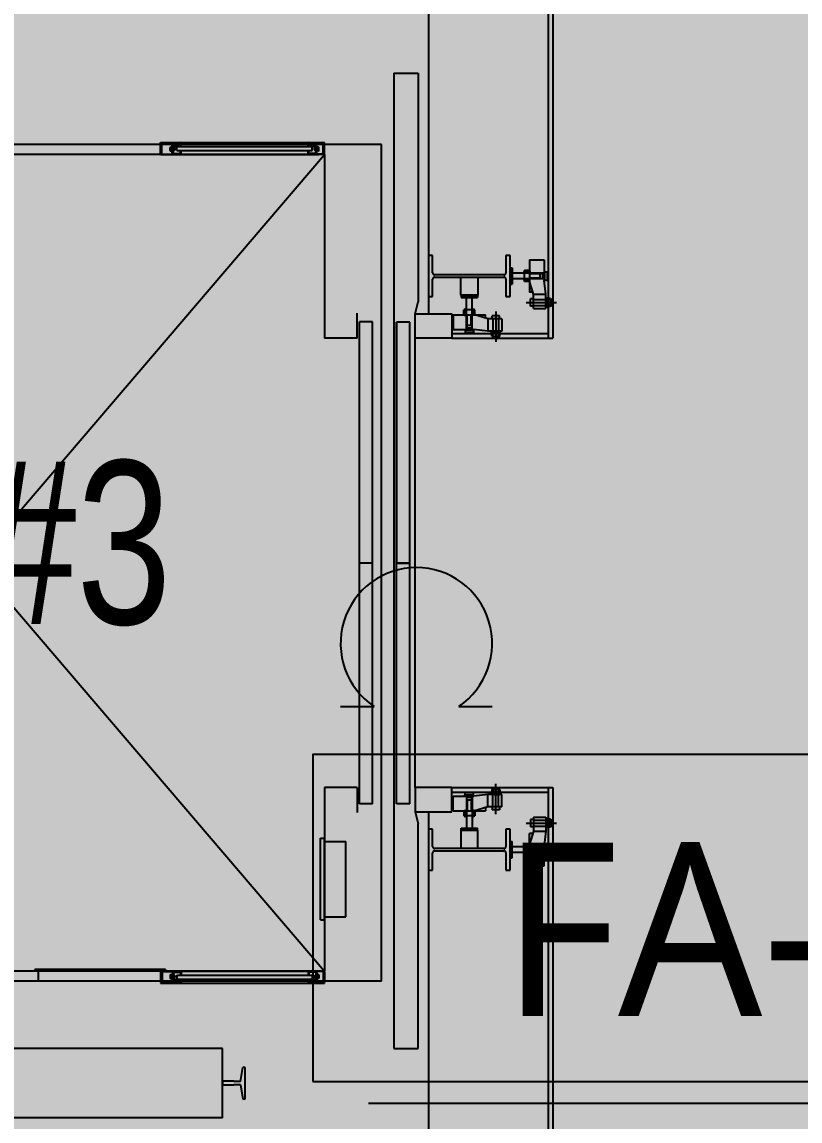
# Model space of a CAD drawing. Header units: millimetres. Extents: x 1710 to 94914, y 1329 to 63037.
# Drawn here: x 31785 to 33692, y 19452 to 22144 of the extents above; entities that cross this region are included whole.
import ezdxf
from ezdxf.enums import TextEntityAlignment as Align

# ---------------------------------------------------------------- set-up
doc = ezdxf.new("R2010")
doc.units = ezdxf.units.MM
doc.header["$LTSCALE"] = 120
for name, color, linetype in [('ARCH', 9, 'Continuous'), ('fire', 2, 'Continuous'), ('fire-l', 4, 'Continuous'), ('공사제외', 5, 'Continuous')]:
    doc.layers.add(name, color=color, linetype=linetype)
doc.styles.add('GHD', font='')
doc.styles.add('SUKWOO', font='malgun.ttf')
doc.styles.get('GHD').set_extended_font_data('Dotum')

# ---------------------------------------------------------------- blocks, each defined once
blk = doc.blocks.new('O')
at = {"layer": 'fire'}
for p, q in [((0, 0), (0.483, 0)), ((1.703, 0), (2.186, 0))]:
    blk.add_line(p, q, dxfattribs=at)
blk.add_arc((1.093, 0.907), 1.093, 303.9089, 236.0911, dxfattribs=at)

msp = doc.modelspace()

# ---------------------------------------------------------------- hatches: boundary and pattern name
at = {"layer": '공사제외', "linetype": 'Continuous'}
msp.add_hatch(color=253, dxfattribs=at).paths.add_polyline_path([(29881.3, 15782.9), (37839, 13368.2), (44770.1, 27040), (40481.3, 28562.8), (40462.9, 28694.2), (33086.3, 28694.2), (33086.3, 29394.2), (29881.3, 29394.2)])

# ---------------------------------------------------------------- linework, layer by layer
at = {"layer": 'ARCH', "color": 9}
for p, q in [((33074.3, 23519.2, 0), (33074.3, 21369.2, 0)), ((33086.3, 23519.2, 0), (33086.3, 21369.2, 0)), ((32781.3, 23459.2, 0), (32781.3, 21429.2, 0)), ((32696.3, 22019.2, 0), (32696.3, 19629.2, 0)), ((32696.3, 22019.2, 0), (32756.3, 22019.2, 0)), ((32756.3, 22019.2, 0), (32756.3, 21458.6, 0)), ((32666.3, 21844.2, 0), (31712.3, 21844.2, 0)), ((32124.7, 21849.2, 0), (32526.4, 21849.2, 0)), ((32124.7, 21847.7, 0), (32124.7, 21849.2, 0)), ((32124.7, 21847.7, 0), (32172.2, 21847.7, 0)), ((32124.7, 21821.7, 0), (32124.7, 21844.2, 0)), ((32124.7, 21844.2, 0), (32126.2, 21844.2, 0)), ((32124.7, 21844.2, 0), (32126.2, 21844.2, 0)), ((32126.2, 21821.7, 0), (32126.2, 21845.1, 0)), ((32127.8, 21822.7, 0), (32127.8, 21845.1, 0)), ((32128.8, 21846.1, 0), (32152.1, 21846.1, 0)), ((32148.3, 21829.4, 0), (32148.3, 21836.3, 0)), ((32149.1, 21837.4, 0), (32151.8, 21837.4, 0)), ((32151.8, 21827.8, 0), (32151.8, 21837.8, 0)), ((32153.1, 21837.8, 0), (32151.8, 21837.8, 0)), ((32153.1, 21823.3, 0), (32153.1, 21845.1, 0)), ((32154.7, 21823.3, 0), (32154.7, 21845.1, 0)), ((32156.3, 21824.8, 0), (32156.3, 21838.2, 0)), ((32156.3, 21824.8, 0), (32156.3, 21838.2, 0)), ((32157.3, 21840.8, 0), (32169.7, 21840.8, 0)), ((32157.3, 21839.2, 0), (32503.8, 21839.2, 0)), ((32164.7, 21829.2, 0), (32164.7, 21839.2, 0)), ((32169.7, 21839.2, 0), (32169.7, 21840.8, 0)), ((32173.2, 21839.2, 0), (32173.2, 21846.7, 0)), ((32174.7, 21839.2, 0), (32174.7, 21846.7, 0)), ((32486.4, 21839.2, 0), (32486.4, 21846.7, 0)), ((32487.9, 21839.2, 0), (32487.9, 21846.7, 0)), ((32526.4, 21847.7, 0), (32488.9, 21847.7, 0)), ((32491.4, 21839.2, 0), (32491.4, 21840.8, 0)), ((32503.8, 21840.8, 0), (32491.4, 21840.8, 0)), ((32496.4, 21829.2, 0), (32496.4, 21839.2, 0)), ((32504.8, 21824.8, 0), (32504.8, 21838.2, 0)), ((32504.8, 21824.8, 0), (32504.8, 21838.2, 0)), ((32506.4, 21823.3, 0), (32506.4, 21845.1, 0)), ((32508, 21823.3, 0), (32508, 21845.1, 0)), ((32508, 21837.8, 0), (32509.3, 21837.8, 0)), ((32522.3, 21846.1, 0), (32509, 21846.1, 0)), ((32509.3, 21827.8, 0), (32509.3, 21837.8, 0)), ((32512, 21837.4, 0), (32509.3, 21837.4, 0)), ((32512.8, 21829.4, 0), (32512.8, 21836.3, 0)), ((32523.3, 21822.7, 0), (32523.3, 21845.1, 0)), ((32524.9, 21821.7, 0), (32524.9, 21845.1, 0)), ((32526.4, 21844.2, 0), (32524.9, 21844.2, 0)), ((32526.4, 21847.7, 0), (32526.4, 21849.2, 0)), ((32526.4, 21821.7, 0), (32526.4, 21844.2, 0)), ((32666.3, 19794.2, 0), (32666.3, 21844.2, 0)), ((30824.3, 19829.2, 0), (32526.3, 21819.2, 0)), ((32526.3, 21819.2, 0), (31709.8, 21819.2, 0)), ((32126.2, 21822.7, 0), (32127.8, 21822.7, 0)), ((32127.2, 21820.7, 0), (32172.2, 21820.7, 0)), ((32127.2, 21819.2, 0), (32512.6, 21819.2, 0)), ((32151.8, 21835.1, 0), (32149.1, 21835.1, 0)), ((32151.8, 21830.5, 0), (32149.1, 21830.5, 0)), ((32149.1, 21828.2, 0), (32151.8, 21828.2, 0)), ((32153.1, 21832.8, 0), (32151.8, 21834, 0)), ((32153.1, 21831.6, 0), (32151.8, 21832.8, 0)), ((32153.1, 21827.8, 0), (32151.8, 21827.8, 0)), ((32156.3, 21824.8, 0), (32154.7, 21824.8, 0)), ((32155.7, 21822.3, 0), (32171.7, 21822.3, 0)), ((32158.6, 21835.3, 0), (32156.3, 21835.3, 0)), ((32159.4, 21834.5, 0), (32156.3, 21834.5, 0)), ((32159.4, 21831.1, 0), (32156.3, 21831.1, 0)), ((32158.6, 21830.3, 0), (32156.3, 21830.3, 0)), ((32158.6, 21830.3, 0), (32158.6, 21835.3, 0)), ((32158.6, 21835.3, 0), (32159.4, 21834.5, 0)), ((32159.4, 21831.1, 0), (32158.6, 21830.3, 0)), ((32159.4, 21831.1, 0), (32159.4, 21834.5, 0)), ((32164.7, 21829.2, 0), (32496.4, 21829.2, 0)), ((32171.7, 21820.7, 0), (32171.7, 21822.3, 0)), ((32173.2, 21821.7, 0), (32173.2, 21829.2, 0)), ((32174.7, 21821.7, 0), (32174.7, 21829.2, 0)), ((32486.4, 21821.7, 0), (32486.4, 21829.2, 0)), ((32487.9, 21821.7, 0), (32487.9, 21829.2, 0)), ((32523.9, 21820.7, 0), (32488.9, 21820.7, 0)), ((32489.4, 21820.7, 0), (32489.4, 21822.3, 0)), ((32505.4, 21822.3, 0), (32489.4, 21822.3, 0)), ((32502.5, 21835.3, 0), (32501.7, 21834.5, 0)), ((32501.7, 21831.1, 0), (32501.7, 21834.5, 0)), ((32501.7, 21834.5, 0), (32504.8, 21834.5, 0)), ((32501.7, 21831.1, 0), (32504.8, 21831.1, 0)), ((32501.7, 21831.1, 0), (32502.5, 21830.3, 0)), ((32502.5, 21835.3, 0), (32504.8, 21835.3, 0)), ((32502.5, 21830.3, 0), (32502.5, 21835.3, 0)), ((32502.5, 21830.3, 0), (32504.8, 21830.3, 0)), ((32504.8, 21824.8, 0), (32506.4, 21824.8, 0)), ((32508, 21832.8, 0), (32509.3, 21834, 0)), ((32508, 21831.6, 0), (32509.3, 21832.8, 0)), ((32508, 21827.8, 0), (32509.3, 21827.8, 0)), ((32509.3, 21835.1, 0), (32512, 21835.1, 0)), ((32509.3, 21830.5, 0), (32512, 21830.5, 0)), ((32512, 21828.2, 0), (32509.3, 21828.2, 0)), ((32524.9, 21822.7, 0), (32523.3, 21822.7, 0)), ((32526.3, 21819.2, 0), (32526.3, 21369.2, 0)), ((30824.3, 21809.2, 0), (32526.3, 19819.2, 0)), ((32791.3, 21572, 0), (32781.3, 21572, 0)), ((32781.3, 21572, 0), (32781.3, 21472, 0)), ((32791.3, 21529.7, 0), (32791.3, 21572, 0)), ((32981.3, 21572, 0), (32971.3, 21572, 0)), ((32971.3, 21572, 0), (32971.3, 21529.7, 0)), ((32981.3, 21472, 0), (32981.3, 21572, 0)), ((32981.3, 21542, 0), (32986.3, 21542, 0)), ((32981.3, 21542, 0), (32981.3, 21502, 0)), ((32986.3, 21542, 0), (32986.3, 21502, 0)), ((33028.9, 21561.9, 0), (33028.9, 21482.1, 0)), ((33028.9, 21561.9, 0), (33064.9, 21561.9, 0)), ((33064.9, 21561.9, 0), (33064.9, 21510.5, 0)), ((32791.3, 21472, 0), (32791.3, 21514.2, 0)), ((32966.3, 21524.7, 0), (32796.3, 21524.7, 0)), ((32796.3, 21519.2, 0), (32966.3, 21519.2, 0)), ((32860.3, 21475.2, 0), (32860.3, 21519.2, 0)), ((32902.3, 21519.2, 0), (32902.3, 21475.2, 0)), ((32971.3, 21514.2, 0), (32971.3, 21472, 0)), ((33064.9, 21529, 0), (32986.3, 21529, 0)), ((32986.3, 21529, 0), (32986.3, 21515, 0)), ((33064.9, 21515, 0), (32986.3, 21515, 0)), ((33016.6, 21508.4, 0), (33016.6, 21535.6, 0)), ((33028.9, 21535.6, 0), (33016.6, 21535.6, 0)), ((33028.9, 21533.4, 0), (33016.6, 21533.4, 0)), ((33028.9, 21530.9, 0), (33016.6, 21530.9, 0)), ((33016.6, 21514.9, 0), (33016.6, 21509.4, 0)), ((33028.9, 21513.4, 0), (33016.6, 21513.4, 0)), ((33028.9, 21530.9, 0), (33020, 21530.9, 0)), ((33054.9, 21527, 0), (33028.8, 21527, 0)), ((33054.9, 21517, 0), (33028.8, 21517, 0)), ((33029.9, 21534.6, 0), (33028.9, 21534.6, 0)), ((33028.9, 21534.6, 0), (33028.9, 21529.6, 0)), ((33029.9, 21529.6, 0), (33028.9, 21529.6, 0)), ((33029.9, 21514.6, 0), (33028.9, 21514.6, 0)), ((33029.9, 21534.6, 0), (33029.9, 21529.6, 0)), ((33029.9, 21509.6, 0), (33029.9, 21514.6, 0)), ((33054.9, 21515.9, 0), (33054.9, 21527.9, 0)), ((33054.9, 21527.9, 0), (33061.9, 21527.9, 0)), ((33054.9, 21515.9, 0), (33061.9, 21515.9, 0)), ((33061.9, 21515.9, 0), (33061.9, 21527.9, 0)), ((33061.9, 21527.1, 0), (33064.9, 21527.1, 0)), ((33061.9, 21516.9, 0), (33064.9, 21516.9, 0)), ((33064.9, 21533.5, 0), (33066.9, 21533.5, 0)), ((33066.9, 21510.5, 0), (33066.9, 21533.5, 0)), ((33066.9, 21532, 0), (33072.9, 21532, 0)), ((33072.9, 21512, 0), (33072.9, 21532, 0)), ((32981.3, 21502, 0), (32986.3, 21502, 0)), ((33028.9, 21510.9, 0), (33016.6, 21510.9, 0)), ((33028.9, 21508.4, 0), (33016.6, 21508.4, 0)), ((33029.9, 21509.6, 0), (33028.9, 21509.6, 0)), ((33038.8, 21477, 0), (33028.9, 21508.4, 0)), ((33068.8, 21477, 0), (33064.9, 21510.5, 0)), ((33066.9, 21510.5, 0), (33064.9, 21510.5, 0)), ((33066.9, 21512, 0), (33072.9, 21512, 0)), ((32781.3, 21472, 0), (32791.3, 21472, 0)), ((32860.3, 21475.2, 0), (32861.3, 21474.2, 0)), ((32902.3, 21475.2, 0), (32860.3, 21475.2, 0)), ((32861.3, 21474.2, 0), (32861.3, 21469.2, 0)), ((32861.3, 21474.2, 0), (32901.3, 21474.2, 0)), ((32861.3, 21469.2, 0), (32901.3, 21469.2, 0)), ((32874.3, 21390.7, 0), (32874.3, 21469.2, 0)), ((32874.3, 21469.2, 0), (32888.3, 21469.2, 0)), ((32888.3, 21390.7, 0), (32888.3, 21469.2, 0)), ((32901.3, 21474.2, 0), (32902.3, 21475.2, 0)), ((32901.3, 21474.2, 0), (32901.3, 21469.2, 0)), ((32971.3, 21472, 0), (32981.3, 21472, 0)), ((33037.2, 21482.1, 0), (33028.8, 21482.1, 0)), ((33031.1, 21448, 0), (33031.1, 21466, 0)), ((33038.8, 21466, 0), (33031.1, 21466, 0)), ((33038.8, 21442, 0), (33038.8, 21477, 0)), ((33038.8, 21477, 0), (33068.8, 21477, 0)), ((33038.8, 21448, 0), (33038.8, 21466, 0)), ((33038.8, 21464, 0), (33068.8, 21464, 0)), ((33068.8, 21442, 0), (33068.8, 21477, 0)), ((33071.9, 21467.9, 0), (33069.3, 21467.9, 0)), ((33071.9, 21462.9, 0), (33069.3, 21462.9, 0)), ((33072.3, 21467.9, 0), (33072.3, 21445.9, 0)), ((33074.3, 21467.9, 0), (33072.3, 21467.9, 0)), ((33074.3, 21445.9, 0), (33074.3, 21467.9, 0)), ((33080.7, 21467, 0), (33074.3, 21467, 0)), ((33080.7, 21467, 0), (33074.3, 21467, 0)), ((33080.7, 21464.5, 0), (33074.3, 21464.5, 0)), ((33080.7, 21467, 0), (33080.7, 21464.5, 0)), ((33080.7, 21464.5, 0), (33083.6, 21465.4, 0)), ((33080.7, 21464.5, 0), (33080.7, 21449.5, 0)), ((33081.7, 21464.8, 0), (33081.7, 21449.3, 0)), ((33084.7, 21464.4, 0), (33084.7, 21449.7, 0)), ((32748.3, 21429.2, 0), (32756.3, 21458.6, 0)), ((32748.3, 21429.2, 0), (32756.3, 21458.6, 0)), ((32894.9, 21438.9, 0), (32867.7, 21438.9, 0)), ((32867.7, 21426.6, 0), (32867.7, 21438.9, 0)), ((32870, 21426.7, 0), (32870, 21438.9, 0)), ((32872.5, 21426.7, 0), (32872.5, 21438.9, 0)), ((32872.5, 21426.7, 0), (32872.5, 21435.6, 0)), ((32888.5, 21438.9, 0), (32894, 21438.9, 0)), ((32890, 21426.7, 0), (32890, 21438.9, 0)), ((32892.5, 21426.7, 0), (32892.5, 21438.9, 0)), ((32894.9, 21426.6, 0), (32894.9, 21438.9, 0)), ((32946.3, 21435.1, 0), (32946.3, 21360.3, 0)), ((33020.4, 21457, 0), (33095.3, 21457, 0)), ((33038.8, 21448, 0), (33031.1, 21448, 0)), ((33038.8, 21450, 0), (33068.8, 21450, 0)), ((33038.8, 21442, 0), (33068.8, 21442, 0)), ((33038.8, 21442, 0), (33068.8, 21442, 0)), ((33071.9, 21450.9, 0), (33069.3, 21450.9, 0)), ((33071.9, 21445.9, 0), (33069.3, 21445.9, 0)), ((33072.3, 21445.9, 0), (33074.3, 21445.9, 0)), ((33080.7, 21449.5, 0), (33074.3, 21449.5, 0)), ((33080.7, 21447, 0), (33074.3, 21447, 0)), ((33080.7, 21449.5, 0), (33083.6, 21448.7, 0)), ((33080.7, 21447, 0), (33080.7, 21449.5, 0)), ((32606.3, 21369.2, 0), (32606.3, 21430.6, 0)), ((32612.3, 20819.6, 0), (32612.3, 21409.5, 0)), ((32644.3, 21409.5, 0), (32612.3, 21409.5, 0)), ((32644.3, 20819.6, 0), (32644.3, 21409.5, 0)), ((32703.3, 21409.2, 0), (32703.3, 20819.2, 0)), ((32703.3, 20819.4, 0), (32703.3, 21409.2, 0)), ((32735.3, 21409.2, 0), (32703.3, 21409.2, 0)), ((32735.3, 20819.4, 0), (32735.3, 21409.2, 0)), ((32748.3, 21429.2, 0), (32838.3, 21429.2, 0)), ((32748.3, 21369.2, 0), (32748.3, 21429.2, 0)), ((32838.3, 21429.2, 0), (32838.3, 21369.2, 0)), ((32841.5, 21426.7, 0), (32921.2, 21426.7, 0)), ((32841.5, 21426.7, 0), (32841.5, 21390.7, 0)), ((32868.7, 21425.7, 0), (32868.7, 21426.7, 0)), ((32868.7, 21426.7, 0), (32873.7, 21426.7, 0)), ((32868.7, 21425.7, 0), (32873.7, 21425.7, 0)), ((32873.7, 21425.7, 0), (32873.7, 21426.7, 0)), ((32876.3, 21400.7, 0), (32876.3, 21426.7, 0)), ((32886.3, 21400.7, 0), (32886.3, 21426.7, 0)), ((32888.7, 21425.7, 0), (32888.7, 21426.7, 0)), ((32893.7, 21425.7, 0), (32888.7, 21425.7, 0)), ((32893.7, 21425.7, 0), (32893.7, 21426.7, 0)), ((32926.4, 21416.7, 0), (32894.9, 21426.7, 0)), ((32921.2, 21418.3, 0), (32921.2, 21426.7, 0)), ((32961.3, 21416.7, 0), (32926.4, 21416.7, 0)), ((32926.4, 21416.7, 0), (32926.4, 21386.7, 0)), ((32955.3, 21424.4, 0), (32937.3, 21424.4, 0)), ((32937.3, 21416.7, 0), (32937.3, 21424.4, 0)), ((32955.3, 21416.7, 0), (32937.3, 21416.7, 0)), ((32939.3, 21416.7, 0), (32939.3, 21386.7, 0)), ((32953.3, 21416.7, 0), (32953.3, 21386.7, 0)), ((32955.3, 21416.7, 0), (32955.3, 21424.4, 0)), ((32961.3, 21416.7, 0), (32961.3, 21386.7, 0)), ((32961.3, 21416.7, 0), (32961.3, 21386.7, 0)), ((32838.3, 21381.2, 0), (33074.3, 21381.2, 0)), ((32841.5, 21390.7, 0), (32892.8, 21390.7, 0)), ((32869.9, 21390.7, 0), (32869.9, 21388.7, 0)), ((32892.8, 21388.7, 0), (32869.9, 21388.7, 0)), ((32871.4, 21388.7, 0), (32871.4, 21382.7, 0)), ((32891.4, 21382.7, 0), (32871.4, 21382.7, 0)), ((32887.4, 21400.7, 0), (32875.4, 21400.7, 0)), ((32875.4, 21400.7, 0), (32875.4, 21393.7, 0)), ((32887.4, 21393.7, 0), (32875.4, 21393.7, 0)), ((32876.3, 21393.7, 0), (32876.3, 21390.7, 0)), ((32886.4, 21393.7, 0), (32886.4, 21390.7, 0)), ((32887.4, 21400.7, 0), (32887.4, 21393.7, 0)), ((32891.3, 21388.7, 0), (32891.3, 21382.7, 0)), ((32926.4, 21386.7, 0), (32892.8, 21390.7, 0)), ((32892.8, 21388.7, 0), (32892.8, 21390.7, 0)), ((32961.3, 21386.7, 0), (32926.4, 21386.7, 0)), ((32935.4, 21383.6, 0), (32935.4, 21386.2, 0)), ((32935.4, 21383.2, 0), (32957.4, 21383.2, 0)), ((32935.4, 21381.2, 0), (32935.4, 21383.2, 0)), ((32957.4, 21381.2, 0), (32935.4, 21381.2, 0)), ((32936.3, 21374.8, 0), (32936.3, 21381.2, 0)), ((32936.3, 21374.8, 0), (32936.3, 21381.2, 0)), ((32938.8, 21374.8, 0), (32938.8, 21381.2, 0)), ((32940.4, 21383.6, 0), (32940.4, 21386.3, 0)), ((32952.4, 21383.6, 0), (32952.4, 21386.3, 0)), ((32953.8, 21374.8, 0), (32953.8, 21381.2, 0)), ((32956.3, 21374.8, 0), (32956.3, 21381.2, 0)), ((32957.4, 21383.7, 0), (32957.4, 21386.2, 0)), ((32957.4, 21383.2, 0), (32957.4, 21381.2, 0)), ((32606.3, 21369.2, 0), (32526.3, 21369.2, 0)), ((32748.3, 20269.2, 0), (32748.3, 21369.2, 0)), ((32838.3, 21369.2, 0), (32748.3, 21369.2, 0)), ((32838.3, 21369.2, 0), (33086.3, 21369.2, 0)), ((32936.3, 21374.8, 0), (32938.8, 21374.8, 0)), ((32938.8, 21374.8, 0), (32938, 21372, 0)), ((32938.5, 21373.8, 0), (32954.1, 21373.8, 0)), ((32938.8, 21374.8, 0), (32953.8, 21374.8, 0)), ((32938.9, 21370.8, 0), (32953.6, 21370.8, 0)), ((32953.8, 21374.8, 0), (32954.6, 21372, 0)), ((32956.3, 21374.8, 0), (32953.8, 21374.8, 0)), ((32612.3, 20819.6, 0), (32644.3, 20819.6, 0)), ((32612.3, 20229, 0), (32612.3, 20818.8, 0)), ((32612.3, 20818.8, 0), (32644.3, 20818.8, 0)), ((32644.3, 20229, 0), (32644.3, 20818.8, 0)), ((32703.2, 20819.4, 0), (32735.3, 20819.4, 0)), ((32703.2, 20818.6, 0), (32735.3, 20818.6, 0)), ((32703.3, 20228.7, 0), (32703.3, 20818.6, 0)), ((32735.3, 20228.7, 0), (32735.3, 20818.6, 0)), ((32946.3, 20203.3, 0), (32946.3, 20278.1, 0)), ((32526.3, 20269.2, 0), (32526.3, 19819.2, 0)), ((32606.3, 20269.2, 0), (32526.3, 20269.2, 0)), ((32606.3, 20269.2, 0), (32606.3, 20207.8, 0)), ((32838.3, 20269.2, 0), (32748.3, 20269.2, 0)), ((32748.3, 20269.2, 0), (32748.3, 20209.2, 0)), ((32838.3, 20269.2, 0), (33086.3, 20269.2, 0)), ((32838.3, 20209.2, 0), (32838.3, 20269.2, 0)), ((32838.3, 20257.2, 0), (33074.3, 20257.2, 0)), ((32841.5, 20247.8, 0), (32892.8, 20247.8, 0)), ((32841.5, 20211.8, 0), (32841.5, 20247.8, 0)), ((32892.8, 20249.8, 0), (32869.9, 20249.8, 0)), ((32869.9, 20247.8, 0), (32869.9, 20249.8, 0)), ((32891.4, 20255.8, 0), (32871.4, 20255.8, 0)), ((32871.4, 20249.8, 0), (32871.4, 20255.8, 0)), ((32874.3, 20247.7, 0), (32874.3, 20169.2, 0)), ((32876.3, 20244.7, 0), (32876.3, 20247.7, 0)), ((32886.4, 20244.7, 0), (32886.4, 20247.7, 0)), ((32888.3, 20247.7, 0), (32888.3, 20169.2, 0)), ((32891.3, 20249.8, 0), (32891.3, 20255.8, 0)), ((32926.4, 20251.7, 0), (32892.8, 20247.8, 0)), ((32892.8, 20249.8, 0), (32892.8, 20247.8, 0)), ((32961.3, 20251.7, 0), (32926.4, 20251.7, 0)), ((32926.4, 20221.7, 0), (32926.4, 20251.7, 0)), ((32957.4, 20257.2, 0), (32935.4, 20257.2, 0)), ((32935.4, 20257.2, 0), (32935.4, 20255.2, 0)), ((32935.4, 20255.2, 0), (32957.4, 20255.2, 0)), ((32935.4, 20254.8, 0), (32935.4, 20252.2, 0)), ((32936.3, 20263.6, 0), (32936.3, 20257.2, 0)), ((32936.3, 20263.6, 0), (32936.3, 20257.2, 0)), ((32936.3, 20263.6, 0), (32938.8, 20263.6, 0)), ((32938.8, 20263.6, 0), (32938, 20266.5, 0)), ((32938.5, 20264.6, 0), (32954.1, 20264.6, 0)), ((32938.8, 20263.6, 0), (32938.8, 20257.2, 0)), ((32938.8, 20263.6, 0), (32953.8, 20263.6, 0)), ((32938.9, 20267.6, 0), (32953.6, 20267.6, 0)), ((32939.3, 20221.7, 0), (32939.3, 20251.7, 0)), ((32940.4, 20254.8, 0), (32940.4, 20252.2, 0)), ((32952.4, 20254.8, 0), (32952.4, 20252.2, 0)), ((32953.3, 20221.7, 0), (32953.3, 20251.7, 0)), ((32953.8, 20263.6, 0), (32954.6, 20266.5, 0)), ((32953.8, 20263.6, 0), (32953.8, 20257.2, 0)), ((32956.3, 20263.6, 0), (32953.8, 20263.6, 0)), ((32956.3, 20263.6, 0), (32956.3, 20257.2, 0)), ((32957.4, 20255.2, 0), (32957.4, 20257.2, 0)), ((32957.4, 20254.8, 0), (32957.4, 20252.2, 0)), ((32961.3, 20221.7, 0), (32961.3, 20251.7, 0)), ((32961.3, 20221.7, 0), (32961.3, 20251.7, 0)), ((33074.3, 20269.2, 0), (33074.3, 18644.2, 0)), ((33086.3, 20269.2, 0), (33086.3, 18644.2, 0)), ((32644.3, 20229, 0), (32612.3, 20229, 0)), ((32735.3, 20228.7, 0), (32703.3, 20228.7, 0)), ((32875.4, 20237.7, 0), (32875.4, 20244.7, 0)), ((32887.4, 20244.7, 0), (32875.4, 20244.7, 0)), ((32887.4, 20237.7, 0), (32875.4, 20237.7, 0)), ((32876.3, 20237.7, 0), (32876.3, 20211.7, 0)), ((32886.3, 20237.7, 0), (32886.3, 20211.7, 0)), ((32887.4, 20237.7, 0), (32887.4, 20244.7, 0)), ((32926.4, 20221.7, 0), (32894.9, 20211.8, 0)), ((32961.3, 20221.7, 0), (32926.4, 20221.7, 0)), ((32955.3, 20221.7, 0), (32937.3, 20221.7, 0)), ((32937.3, 20221.7, 0), (32937.3, 20214, 0)), ((32955.3, 20221.7, 0), (32955.3, 20214, 0)), ((32748.3, 20209.2, 0), (32756.3, 20179.8, 0)), ((32748.3, 20209.2, 0), (32756.3, 20179.8, 0)), ((32748.3, 20209.2, 0), (32838.3, 20209.2, 0)), ((32781.3, 20209.2, 0), (32781.3, 19194.2, 0)), ((32841.5, 20211.8, 0), (32921.2, 20211.8, 0)), ((32867.7, 20211.8, 0), (32867.7, 20199.5, 0)), ((32894.9, 20199.5, 0), (32867.7, 20199.5, 0)), ((32868.7, 20212.8, 0), (32868.7, 20211.8, 0)), ((32868.7, 20212.8, 0), (32873.7, 20212.8, 0)), ((32868.7, 20211.8, 0), (32873.7, 20211.8, 0)), ((32870, 20211.8, 0), (32870, 20199.5, 0)), ((32872.5, 20211.8, 0), (32872.5, 20199.5, 0)), ((32872.5, 20211.8, 0), (32872.5, 20202.8, 0)), ((32873.7, 20212.8, 0), (32873.7, 20211.8, 0)), ((32888.5, 20199.5, 0), (32894, 20199.5, 0)), ((32893.7, 20212.8, 0), (32888.7, 20212.8, 0)), ((32888.7, 20212.8, 0), (32888.7, 20211.8, 0)), ((32890, 20211.8, 0), (32890, 20199.5, 0)), ((32892.5, 20211.8, 0), (32892.5, 20199.5, 0)), ((32893.7, 20212.8, 0), (32893.7, 20211.8, 0)), ((32894.9, 20211.8, 0), (32894.9, 20199.5, 0)), ((32921.2, 20220.1, 0), (32921.2, 20211.7, 0)), ((32955.3, 20214, 0), (32937.3, 20214, 0)), ((33038.8, 20196.4, 0), (33038.8, 20161.5, 0)), ((33038.8, 20196.4, 0), (33068.8, 20196.4, 0)), ((33038.8, 20196.4, 0), (33068.8, 20196.4, 0)), ((33068.8, 20196.4, 0), (33068.8, 20161.5, 0)), ((32756.3, 19629.2, 0), (32756.3, 20179.8, 0)), ((32861.3, 20164.2, 0), (32861.3, 20169.2, 0)), ((32861.3, 20169.2, 0), (32901.3, 20169.2, 0)), ((32874.3, 20169.2, 0), (32888.3, 20169.2, 0)), ((32901.3, 20164.2, 0), (32901.3, 20169.2, 0)), ((33020.4, 20181.4, 0), (33095.3, 20181.4, 0)), ((33031.1, 20190.4, 0), (33031.1, 20172.4, 0)), ((33038.8, 20190.4, 0), (33031.1, 20190.4, 0)), ((33038.8, 20172.4, 0), (33031.1, 20172.4, 0)), ((33038.8, 20190.4, 0), (33038.8, 20172.4, 0)), ((33038.8, 20188.4, 0), (33068.8, 20188.4, 0)), ((33038.8, 20174.4, 0), (33068.8, 20174.4, 0)), ((33071.9, 20192.5, 0), (33069.3, 20192.5, 0)), ((33071.9, 20187.5, 0), (33069.3, 20187.5, 0)), ((33071.9, 20175.5, 0), (33069.3, 20175.5, 0)), ((33071.9, 20170.5, 0), (33069.3, 20170.5, 0)), ((33072.3, 20170.5, 0), (33072.3, 20192.5, 0)), ((33072.3, 20192.5, 0), (33074.3, 20192.5, 0)), ((33074.3, 20170.5, 0), (33072.3, 20170.5, 0)), ((33074.3, 20192.5, 0), (33074.3, 20170.5, 0)), ((33080.7, 20191.4, 0), (33074.3, 20191.4, 0)), ((33080.7, 20188.9, 0), (33074.3, 20188.9, 0)), ((33080.7, 20173.9, 0), (33074.3, 20173.9, 0)), ((33080.7, 20171.4, 0), (33074.3, 20171.4, 0)), ((33080.7, 20171.4, 0), (33074.3, 20171.4, 0)), ((33080.7, 20191.4, 0), (33080.7, 20188.9, 0)), ((33080.7, 20188.9, 0), (33083.6, 20189.7, 0)), ((33080.7, 20173.9, 0), (33080.7, 20188.9, 0)), ((33080.7, 20173.9, 0), (33083.6, 20173, 0)), ((33080.7, 20171.4, 0), (33080.7, 20173.9, 0)), ((33081.7, 20173.6, 0), (33081.7, 20189.2, 0)), ((33084.7, 20174, 0), (33084.7, 20188.7, 0)), ((32516.7, 19944.2, 0), (32516.7, 20144.3, 0)), ((32516.7, 20144.3, 0), (32526.3, 20144.3, 0)), ((32526.3, 19944.2, 0), (32526.3, 20144.3, 0)), ((32791.3, 20166.5, 0), (32781.3, 20166.5, 0)), ((32781.3, 20166.5, 0), (32781.3, 20066.5, 0)), ((32791.3, 20124.2, 0), (32791.3, 20166.5, 0)), ((32860.3, 20163.2, 0), (32861.3, 20164.2, 0)), ((32860.3, 20163.2, 0), (32860.3, 20119.2, 0)), ((32902.3, 20163.2, 0), (32860.3, 20163.2, 0)), ((32861.3, 20164.2, 0), (32901.3, 20164.2, 0)), ((32901.3, 20164.2, 0), (32902.3, 20163.2, 0)), ((32902.3, 20119.2, 0), (32902.3, 20163.2, 0)), ((32981.3, 20166.5, 0), (32971.3, 20166.5, 0)), ((32971.3, 20166.5, 0), (32971.3, 20124.2, 0)), ((32981.3, 20066.5, 0), (32981.3, 20166.5, 0)), ((33037.2, 20156.3, 0), (33028.8, 20156.3, 0)), ((33038.8, 20161.5, 0), (33028.9, 20130, 0)), ((33028.9, 20076.6, 0), (33028.9, 20156.3, 0)), ((33038.8, 20161.5, 0), (33068.8, 20161.5, 0)), ((33068.8, 20161.5, 0), (33064.9, 20127.9, 0)), ((32526.3, 20136.3, 0), (32578.4, 20136.3, 0)), ((32578.4, 19952.2, 0), (32578.4, 20136.3, 0)), ((32966.3, 20119.2, 0), (32796.3, 20119.2, 0)), ((32796.3, 20113.7, 0), (32966.3, 20113.7, 0)), ((32981.3, 20136.4, 0), (32986.3, 20136.4, 0)), ((32981.3, 20096.4, 0), (32981.3, 20136.4, 0)), ((32986.3, 20096.4, 0), (32986.3, 20136.4, 0)), ((33064.9, 20123.4, 0), (32986.3, 20123.4, 0)), ((32986.3, 20109.4, 0), (32986.3, 20123.4, 0)), ((33016.6, 20130, 0), (33016.6, 20102.8, 0)), ((33028.9, 20130, 0), (33016.6, 20130, 0)), ((33016.6, 20123.6, 0), (33016.6, 20129.1, 0)), ((33028.9, 20127.6, 0), (33016.6, 20127.6, 0)), ((33028.9, 20125.1, 0), (33016.6, 20125.1, 0)), ((33054.9, 20121.4, 0), (33028.8, 20121.4, 0)), ((33029.9, 20128.8, 0), (33028.9, 20128.8, 0)), ((33029.9, 20123.8, 0), (33028.9, 20123.8, 0)), ((33029.9, 20128.8, 0), (33029.9, 20123.8, 0)), ((33054.9, 20122.5, 0), (33054.9, 20110.5, 0)), ((33054.9, 20122.5, 0), (33061.9, 20122.5, 0)), ((33061.9, 20122.5, 0), (33061.9, 20110.5, 0)), ((33061.9, 20121.5, 0), (33064.9, 20121.5, 0)), ((33064.9, 20076.6, 0), (33064.9, 20127.9, 0)), ((33066.9, 20127.9, 0), (33064.9, 20127.9, 0)), ((33066.9, 20127.9, 0), (33066.9, 20105, 0)), ((33066.9, 20126.4, 0), (33072.9, 20126.4, 0)), ((33072.9, 20126.5, 0), (33072.9, 20106.5, 0)), ((32791.3, 20066.5, 0), (32791.3, 20108.7, 0)), ((32971.3, 20108.7, 0), (32971.3, 20066.5, 0)), ((32981.3, 20096.4, 0), (32986.3, 20096.4, 0)), ((33064.9, 20109.4, 0), (32986.3, 20109.4, 0)), ((33028.9, 20107.6, 0), (33016.6, 20107.6, 0)), ((33028.9, 20105.1, 0), (33016.6, 20105.1, 0)), ((33028.9, 20102.8, 0), (33016.6, 20102.8, 0)), ((33028.9, 20107.6, 0), (33020, 20107.6, 0)), ((33054.9, 20111.4, 0), (33028.8, 20111.4, 0)), ((33029.9, 20108.8, 0), (33028.9, 20108.8, 0)), ((33028.9, 20103.8, 0), (33028.9, 20108.8, 0)), ((33029.9, 20103.8, 0), (33028.9, 20103.8, 0)), ((33029.9, 20103.8, 0), (33029.9, 20108.8, 0)), ((33054.9, 20110.5, 0), (33061.9, 20110.5, 0)), ((33061.9, 20111.3, 0), (33064.9, 20111.3, 0)), ((33064.9, 20105, 0), (33066.9, 20105, 0)), ((33066.9, 20106.5, 0), (33072.9, 20106.5, 0)), ((32781.3, 20066.5, 0), (32791.3, 20066.5, 0)), ((32971.3, 20066.5, 0), (32981.3, 20066.5, 0)), ((33028.9, 20076.6, 0), (33064.9, 20076.6, 0)), ((32526.3, 19952.2, 0), (32578.4, 19952.2, 0)), ((32516.7, 19944.2, 0), (32526.3, 19944.2, 0)), ((32526.3, 19819.2, 0), (30834.8, 19819.2, 0)), ((32136.3, 19823.2, 0), (31816.3, 19823.2, 0)), ((32136.3, 19823.2, 0), (31816.3, 19823.2, 0)), ((31816.3, 19823.2, 0), (31816.3, 19819.2, 0)), ((31816.3, 19823.2, 0), (31816.3, 19819.2, 0)), ((32136.3, 19819.2, 0), (31816.3, 19819.2, 0)), ((32136.3, 19819.2, 0), (31816.3, 19819.2, 0)), ((31824.3, 19819.2, 0), (31824.3, 19794.2, 0)), ((31824.3, 19819.2, 0), (31824.3, 19794.2, 0)), ((32127.2, 19819.2, 0), (32512.6, 19819.2, 0)), ((32127.2, 19817.7, 0), (32172.2, 19817.7, 0)), ((32128.3, 19819.2, 0), (32128.3, 19794.2, 0)), ((32128.3, 19819.2, 0), (32128.3, 19794.2, 0)), ((32136.3, 19823.2, 0), (32136.3, 19819.2, 0)), ((32136.3, 19823.2, 0), (32136.3, 19819.2, 0)), ((32171.7, 19817.7, 0), (32171.7, 19816.1, 0)), ((32523.9, 19817.7, 0), (32488.9, 19817.7, 0)), ((32489.4, 19817.7, 0), (32489.4, 19816.1, 0)), ((32666.3, 19794.2, 0), (31712.3, 19794.2, 0)), ((32128.3, 19794.2, 0), (31824.3, 19794.2, 0)), ((32128.3, 19794.2, 0), (31824.3, 19794.2, 0)), ((32124.7, 19816.7, 0), (32124.7, 19794.2, 0)), ((32124.7, 19794.2, 0), (32126.2, 19794.2, 0)), ((32124.7, 19794.2, 0), (32126.2, 19794.2, 0)), ((32124.7, 19790.7, 0), (32124.7, 19789.2, 0)), ((32124.7, 19790.7, 0), (32172.2, 19790.7, 0)), ((32126.2, 19816.7, 0), (32126.2, 19793.3, 0)), ((32126.2, 19815.7, 0), (32127.8, 19815.7, 0)), ((32127.8, 19815.7, 0), (32127.8, 19793.3, 0)), ((32128.8, 19792.3, 0), (32152.1, 19792.3, 0)), ((32148.3, 19809.1, 0), (32148.3, 19802.2, 0)), ((32149.1, 19810.2, 0), (32151.8, 19810.2, 0)), ((32151.8, 19807.9, 0), (32149.1, 19807.9, 0)), ((32151.8, 19803.3, 0), (32149.1, 19803.3, 0)), ((32149.1, 19801, 0), (32151.8, 19801, 0)), ((32151.8, 19810.6, 0), (32151.8, 19800.6, 0)), ((32153.1, 19810.6, 0), (32151.8, 19810.6, 0)), ((32153.1, 19806.8, 0), (32151.8, 19805.6, 0)), ((32153.1, 19805.6, 0), (32151.8, 19804.4, 0)), ((32153.1, 19800.6, 0), (32151.8, 19800.6, 0)), ((32153.1, 19815.1, 0), (32153.1, 19793.3, 0)), ((32154.7, 19815.1, 0), (32154.7, 19793.3, 0)), ((32156.3, 19813.6, 0), (32154.7, 19813.6, 0)), ((32155.7, 19816.1, 0), (32171.7, 19816.1, 0)), ((32156.3, 19813.6, 0), (32156.3, 19800.2, 0)), ((32156.3, 19813.6, 0), (32156.3, 19800.2, 0)), ((32158.6, 19808.1, 0), (32156.3, 19808.1, 0)), ((32159.4, 19807.3, 0), (32156.3, 19807.3, 0)), ((32159.4, 19803.9, 0), (32156.3, 19803.9, 0)), ((32158.6, 19803.1, 0), (32156.3, 19803.1, 0)), ((32157.3, 19799.2, 0), (32503.8, 19799.2, 0)), ((32157.3, 19797.6, 0), (32169.7, 19797.6, 0)), ((32158.6, 19808.1, 0), (32158.6, 19803.1, 0)), ((32159.4, 19807.3, 0), (32158.6, 19808.1, 0)), ((32158.6, 19803.1, 0), (32159.4, 19803.9, 0)), ((32159.4, 19807.3, 0), (32159.4, 19803.9, 0)), ((32164.7, 19809.2, 0), (32496.4, 19809.2, 0)), ((32164.7, 19809.2, 0), (32164.7, 19799.2, 0)), ((32169.7, 19799.2, 0), (32169.7, 19797.6, 0)), ((32173.2, 19816.7, 0), (32173.2, 19809.2, 0)), ((32173.2, 19799.2, 0), (32173.2, 19791.7, 0)), ((32174.7, 19816.7, 0), (32174.7, 19809.2, 0)), ((32174.7, 19799.2, 0), (32174.7, 19791.7, 0)), ((32486.4, 19816.7, 0), (32486.4, 19809.2, 0)), ((32486.4, 19799.2, 0), (32486.4, 19791.7, 0)), ((32487.9, 19816.7, 0), (32487.9, 19809.2, 0)), ((32487.9, 19799.2, 0), (32487.9, 19791.7, 0)), ((32526.4, 19790.7, 0), (32488.9, 19790.7, 0)), ((32505.4, 19816.1, 0), (32489.4, 19816.1, 0)), ((32491.4, 19799.2, 0), (32491.4, 19797.6, 0)), ((32503.8, 19797.6, 0), (32491.4, 19797.6, 0)), ((32496.4, 19809.2, 0), (32496.4, 19799.2, 0)), ((32501.7, 19807.3, 0), (32502.5, 19808.1, 0)), ((32501.7, 19807.3, 0), (32504.8, 19807.3, 0)), ((32501.7, 19807.3, 0), (32501.7, 19803.9, 0)), ((32502.5, 19803.1, 0), (32501.7, 19803.9, 0)), ((32501.7, 19803.9, 0), (32504.8, 19803.9, 0)), ((32502.5, 19808.1, 0), (32502.5, 19803.1, 0)), ((32502.5, 19808.1, 0), (32504.8, 19808.1, 0)), ((32502.5, 19803.1, 0), (32504.8, 19803.1, 0)), ((32504.8, 19813.6, 0), (32504.8, 19800.2, 0)), ((32504.8, 19813.6, 0), (32504.8, 19800.2, 0)), ((32504.8, 19813.6, 0), (32506.4, 19813.6, 0)), ((32506.4, 19815.1, 0), (32506.4, 19793.3, 0)), ((32508, 19815.1, 0), (32508, 19793.3, 0)), ((32508, 19810.6, 0), (32509.3, 19810.6, 0)), ((32508, 19806.8, 0), (32509.3, 19805.6, 0)), ((32508, 19805.6, 0), (32509.3, 19804.4, 0)), ((32508, 19800.6, 0), (32509.3, 19800.6, 0)), ((32522.3, 19792.3, 0), (32509, 19792.3, 0)), ((32509.3, 19810.6, 0), (32509.3, 19800.6, 0)), ((32512, 19810.2, 0), (32509.3, 19810.2, 0)), ((32509.3, 19807.9, 0), (32512, 19807.9, 0)), ((32509.3, 19803.3, 0), (32512, 19803.3, 0)), ((32512, 19801, 0), (32509.3, 19801, 0)), ((32512.8, 19809.1, 0), (32512.8, 19802.2, 0)), ((32523.3, 19815.7, 0), (32523.3, 19793.3, 0)), ((32524.9, 19815.7, 0), (32523.3, 19815.7, 0)), ((32524.9, 19816.7, 0), (32524.9, 19793.3, 0)), ((32526.4, 19794.2, 0), (32524.9, 19794.2, 0)), ((32526.4, 19816.7, 0), (32526.4, 19794.2, 0)), ((32526.4, 19790.7, 0), (32526.4, 19789.2, 0)), ((32124.7, 19789.2, 0), (32526.4, 19789.2, 0)), ((32276.3, 19629.2, 0), (31476.3, 19629.2, 0)), ((32276.3, 19459.2, 0), (32276.3, 19629.2, 0)), ((32696.3, 19629.2, 0), (32756.3, 19629.2, 0)), ((32320.3, 19548.2, 0), (32326.3, 19583.2, 0)), ((32320.3, 19548.2, 0), (32326.3, 19583.2, 0)), ((32332.3, 19583.2, 0), (32326.3, 19583.2, 0)), ((32332.3, 19583.2, 0), (32326.3, 19583.2, 0)), ((32332.3, 19505.2, 0), (32332.3, 19583.2, 0)), ((32332.3, 19505.2, 0), (32332.3, 19583.2, 0)), ((32304.3, 19549.2, 0), (32276.3, 19549.2, 0)), ((32276.3, 19549.2, 0), (32276.3, 19539.2, 0)), ((32304.3, 19549.2, 0), (32276.3, 19549.2, 0)), ((32276.3, 19549.2, 0), (32276.3, 19539.2, 0)), ((32304.3, 19548.2, 0), (32304.3, 19549.2, 0)), ((32304.3, 19548.2, 0), (32304.3, 19549.2, 0)), ((32320.3, 19548.2, 0), (32304.3, 19548.2, 0)), ((32320.3, 19548.2, 0), (32304.3, 19548.2, 0)), ((32304.3, 19539.2, 0), (32276.3, 19539.2, 0)), ((32304.3, 19539.2, 0), (32276.3, 19539.2, 0)), ((32320.3, 19540.2, 0), (32304.3, 19540.2, 0)), ((32304.3, 19539.2, 0), (32304.3, 19540.2, 0)), ((32320.3, 19540.2, 0), (32304.3, 19540.2, 0)), ((32304.3, 19539.2, 0), (32304.3, 19540.2, 0)), ((32320.3, 19540.2, 0), (32326.3, 19505.2, 0)), ((32320.3, 19540.2, 0), (32326.3, 19505.2, 0)), ((32332.3, 19505.2, 0), (32326.3, 19505.2, 0)), ((32332.3, 19505.2, 0), (32326.3, 19505.2, 0)), ((32276.3, 19459.2, 0), (31476.3, 19459.2, 0))]:
    msp.add_line(p, q, dxfattribs=at)
for centre, radius, start, end in [((32128.8, 21845.1, 0), 2.6, 90, 180), ((32128.8, 21845.1, 0), 2.6, 90, 180), ((32128.8, 21845.1, 0), 1, 90, 180), ((32128.8, 21845.1, 0), 1, 90, 180), ((32149.5, 21836.3, 0), 1.23, 110.57, 249.43), ((32152.1, 21845.1, 0), 2.6, 0, 90), ((32152.1, 21845.1, 0), 1, 0, 90), ((32157.3, 21838.2, 0), 2.6, 90, 180), ((32157.3, 21838.2, 0), 1, 90, 180), ((32172.2, 21846.7, 0), 2.5, 0, 90), ((32172.2, 21846.7, 0), 1, 0, 90), ((32488.9, 21846.7, 0), 2.5, 90, 180), ((32488.9, 21846.7, 0), 1, 90, 180), ((32503.8, 21838.2, 0), 2.6, 0, 90), ((32503.8, 21838.2, 0), 1, 0, 90), ((32509, 21845.1, 0), 2.6, 90, 180), ((32509, 21845.1, 0), 1, 90, 180), ((32511.6, 21836.3, 0), 1.23, 290.57, 69.43), ((32522.3, 21845.1, 0), 2.6, 0, 90), ((32522.3, 21845.1, 0), 1, 0, 90), ((32127.2, 21821.7, 0), 2.5, 180, 270), ((32127.2, 21821.7, 0), 2.5, 180, 270), ((32127.2, 21821.7, 0), 1, 180, 270), ((32152, 21832.8, 0), 3.73, 141.7868, 218.2132), ((32149.5, 21829.4, 0), 1.23, 110.57, 249.43), ((32155.7, 21823.3, 0), 2.6, 180, 270), ((32155.7, 21823.3, 0), 1, 180, 270), ((32172.2, 21821.7, 0), 1, 270, 0), ((32172.2, 21821.7, 0), 2.5, 270, 0), ((32488.9, 21821.7, 0), 2.5, 180, 270), ((32488.9, 21821.7, 0), 1, 180, 270), ((32505.4, 21823.3, 0), 1, 270, 0), ((32505.4, 21823.3, 0), 2.6, 270, 0), ((32509.1, 21832.8, 0), 3.73, 321.7868, 38.2132), ((32511.6, 21829.4, 0), 1.23, 290.57, 69.43), ((32523.9, 21821.7, 0), 1, 270, 0), ((32523.9, 21821.7, 0), 2.5, 270, 0), ((32796.3, 21529.7, 0), 5, 180, 270), ((32796.3, 21514.2, 0), 5, 90, 180), ((32966.3, 21529.7, 0), 5, 270, 0), ((32966.3, 21514.2, 0), 5, 0, 90), ((33018.2, 21532.1, 0), 3.16, 119.6168, 240.3832), ((33018.2, 21512.1, 0), 3.16, 119.6168, 240.3832), ((33075.8, 21465.4, 0), 6.96, 158.9508, 201.0492), ((33110.3, 21456.9, 0), 41.4, 171.6762, 188.3238), ((33065.4, 21465.4, 0), 6.96, 338.9508, 21.0492), ((33030.9, 21456.9, 0), 41.4, 351.651, 8.2985), ((33083.7, 21464.4, 0), 1, 0, 98.1301), ((32871.2, 21437.4, 0), 3.16, 29.6168, 150.3832), ((32891.2, 21437.4, 0), 3.16, 29.6168, 150.3832), ((33075.8, 21448.5, 0), 6.96, 159.2704, 201.3681), ((33065.4, 21448.5, 0), 6.96, 338.6319, 20.7296), ((33083.7, 21449.7, 0), 1, 261.8699, 0), ((32937.9, 21379.8, 0), 6.96, 68.9508, 111.0492), ((32937.9, 21390.1, 0), 6.96, 248.9508, 291.0492), ((32946.4, 21345.3, 0), 41.4, 81.6762, 98.3238), ((32946.4, 21424.7, 0), 41.4, 261.7015, 278.349), ((32954.9, 21379.8, 0), 6.96, 68.6319, 110.7296), ((32954.9, 21390.2, 0), 6.96, 249.2704, 291.3681), ((32938.9, 21371.8, 0), 1, 171.8699, 270), ((32953.6, 21371.8, 0), 1, 270, 8.1301), ((32937.9, 20248.3, 0), 6.96, 68.9508, 111.0492), ((32937.9, 20258.7, 0), 6.96, 248.9508, 291.0492), ((32938.9, 20266.6, 0), 1, 90, 188.1301), ((32946.4, 20213.8, 0), 41.4, 81.651, 98.2985), ((32946.4, 20293.2, 0), 41.4, 261.6762, 278.3238), ((32954.9, 20248.3, 0), 6.96, 68.6319, 110.7296), ((32954.9, 20258.7, 0), 6.96, 249.2704, 291.3681), ((32953.6, 20266.6, 0), 1, 351.8699, 90), ((32871.2, 20201, 0), 3.16, 209.6168, 330.3832), ((32891.2, 20201, 0), 3.16, 209.6168, 330.3832), ((33075.8, 20190, 0), 6.96, 158.6319, 200.7296), ((33110.3, 20181.5, 0), 41.4, 171.6762, 188.3238), ((33075.8, 20173, 0), 6.96, 158.9508, 201.0492), ((33065.4, 20190, 0), 6.96, 339.2704, 21.3681), ((33030.9, 20181.5, 0), 41.4, 351.7015, 8.349), ((33065.4, 20173, 0), 6.96, 338.9508, 21.0492), ((33083.7, 20188.7, 0), 1, 0, 98.1301), ((33083.7, 20174, 0), 1, 261.8699, 0), ((32796.3, 20124.2, 0), 5, 180, 270), ((32796.3, 20108.7, 0), 5, 90, 180), ((32966.3, 20124.2, 0), 5, 270, 0), ((32966.3, 20108.7, 0), 5, 0, 90), ((33018.2, 20126.3, 0), 3.16, 119.6168, 240.3832), ((33018.2, 20106.3, 0), 3.16, 119.6168, 240.3832), ((32127.2, 19816.7, 0), 2.5, 90, 180), ((32127.2, 19816.7, 0), 1, 90, 180), ((32155.7, 19815.1, 0), 2.6, 90, 180), ((32172.2, 19816.7, 0), 2.5, 0, 90), ((32172.2, 19816.7, 0), 1, 0, 90), ((32488.9, 19816.7, 0), 2.5, 90, 180), ((32488.9, 19816.7, 0), 1, 90, 180), ((32505.4, 19815.1, 0), 2.6, 0, 90), ((32523.9, 19816.7, 0), 2.5, 0, 90), ((32523.9, 19816.7, 0), 1, 0, 90), ((32128.8, 19793.3, 0), 2.6, 180, 270), ((32128.8, 19793.3, 0), 1, 180, 270), ((32149.5, 19809.1, 0), 1.23, 110.57, 249.43), ((32152, 19805.6, 0), 3.73, 141.7868, 218.2132), ((32149.5, 19802.2, 0), 1.23, 110.57, 249.43), ((32152.1, 19793.3, 0), 1, 270, 0), ((32152.1, 19793.3, 0), 2.6, 270, 0), ((32155.7, 19815.1, 0), 1, 90, 180), ((32157.3, 19800.2, 0), 2.6, 180, 270), ((32157.3, 19800.2, 0), 1, 180, 270), ((32172.2, 19791.7, 0), 2.5, 270, 0), ((32172.2, 19791.7, 0), 1, 270, 0), ((32488.9, 19791.7, 0), 2.5, 180, 270), ((32488.9, 19791.7, 0), 1, 180, 270), ((32503.8, 19800.2, 0), 2.6, 270, 0), ((32503.8, 19800.2, 0), 1, 270, 0), ((32505.4, 19815.1, 0), 1, 0, 90), ((32509, 19793.3, 0), 2.6, 180, 270), ((32509, 19793.3, 0), 1, 180, 270), ((32511.6, 19809.1, 0), 1.23, 290.57, 69.43), ((32509.1, 19805.6, 0), 3.73, 321.7868, 38.2132), ((32511.6, 19802.2, 0), 1.23, 290.57, 69.43), ((32522.3, 19793.3, 0), 1, 270, 0), ((32522.3, 19793.3, 0), 2.6, 270, 0)]:
    msp.add_arc(centre, radius, start, end, dxfattribs=at)
at = {"layer": 'fire', "color": 4}
msp.add_line((32634.1, 19495.1, 0), (35705.4, 19495.1, 0), dxfattribs=at)
at = {"layer": 'fire', "color": 1, "elevation": 0}
msp.add_lwpolyline([(32497.6, 19548.7), (35646.6, 19548.7), (35646.6, 20349.7), (32497.6, 20349.7)], close=True, dxfattribs=at)

# ---------------------------------------------------------------- block references
at = {"layer": 'fire-l', "xscale": 170, "yscale": 170, "zscale": 170}
msp.add_blockref('O', (32565.9, 20467.5, 0), dxfattribs=at)

# ---------------------------------------------------------------- texts
at = {"layer": 'ARCH', "color": 9, "style": 'GHD', "width": 0.8}
msp.add_text('EV.#3', height=400, dxfattribs=at).set_placement((31581.1, 20869.2, 0), align=Align.MIDDLE_CENTER)
at = {"layer": 'fire', "color": 2, "style": 'SUKWOO'}
msp.add_text('FA-7F-05', height=425, dxfattribs=at).set_placement((34076.2, 19921.6, 0), align=Align.MIDDLE)

doc.saveas('drawing.dxf')
